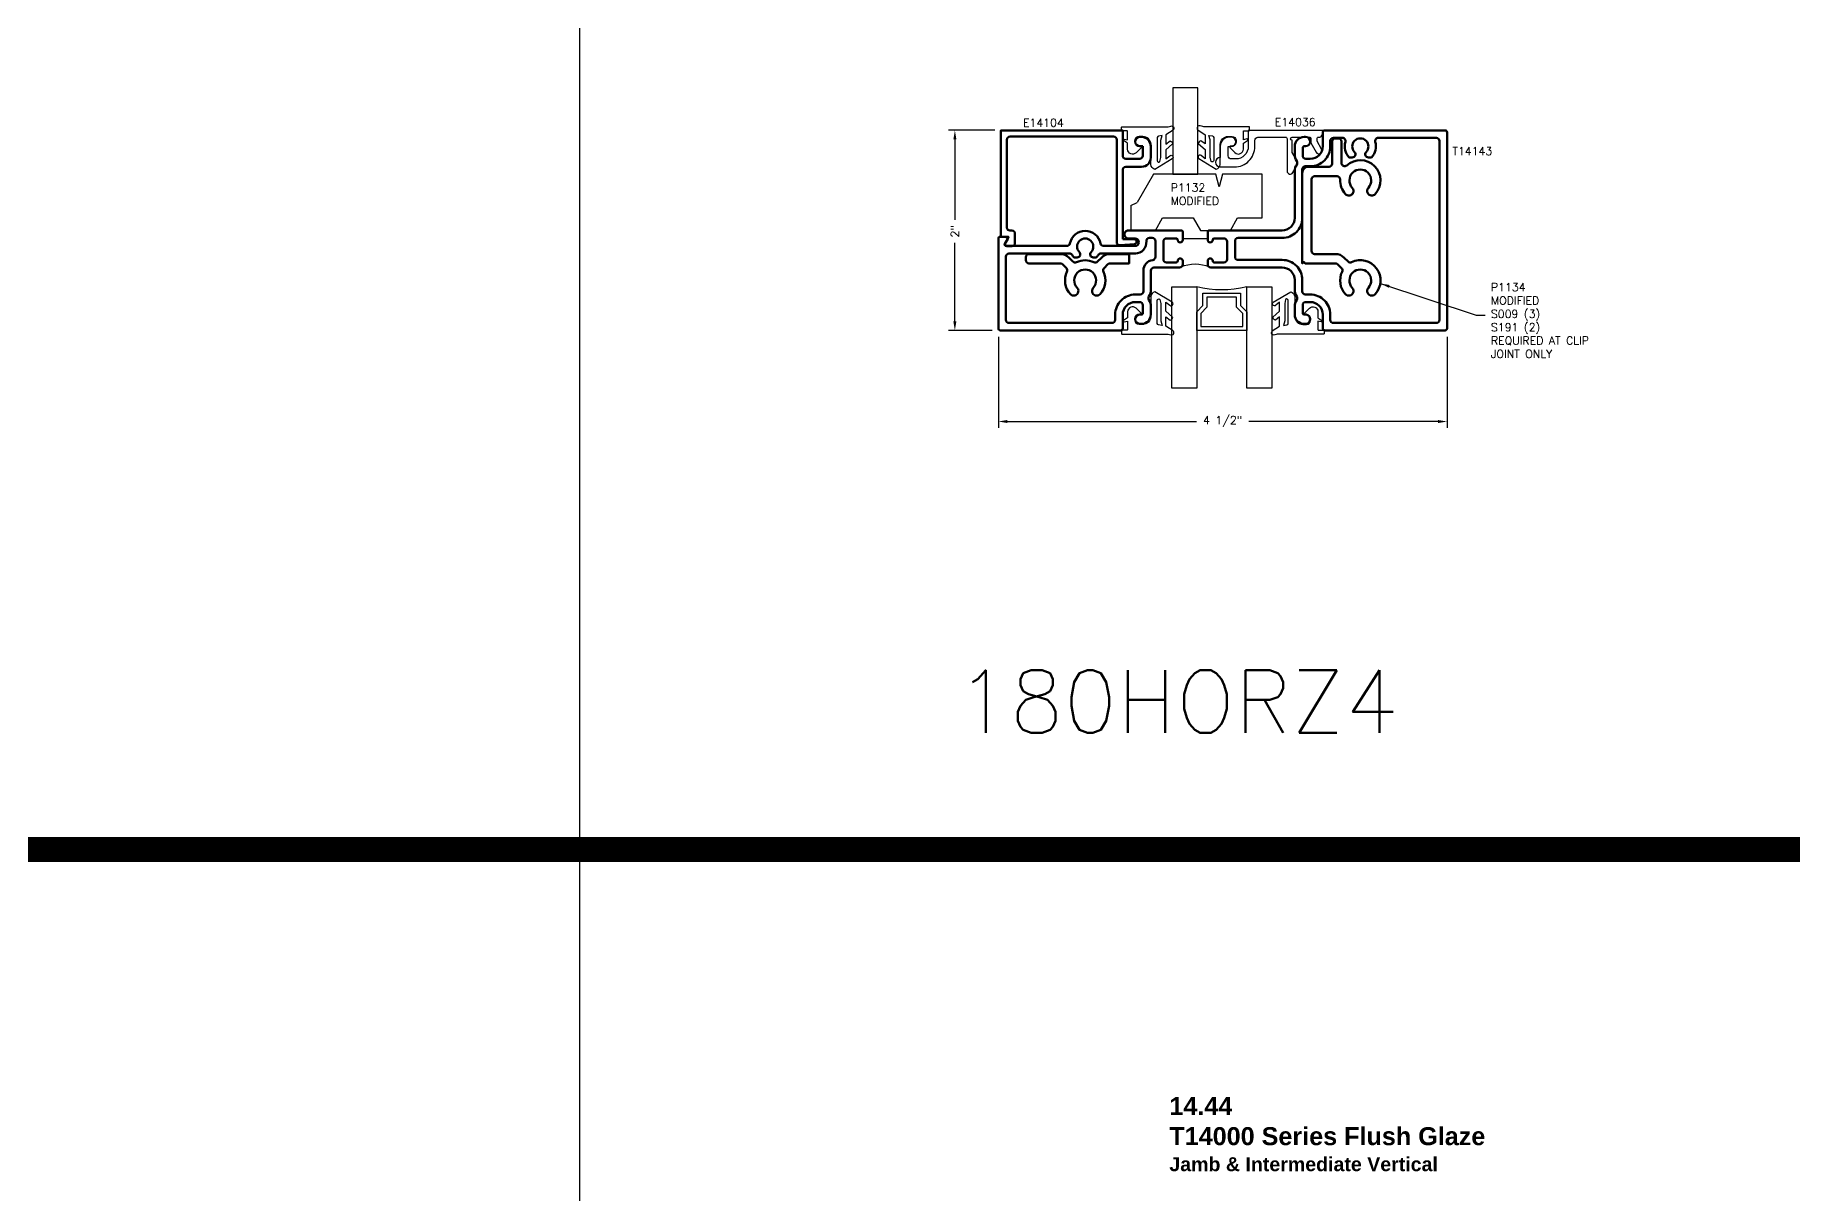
# Model space of a CAD drawing. Extents: x 0 to 139, y -15 to 75.
# Drawn here: x 87.25 to 104.82, y 41.44 to 53.02 of the extents above; entities that cross this region are included whole.
import ezdxf

# ---------------------------------------------------------------- set-up
doc = ezdxf.new("R2010")
doc.units = 0
doc.header["$MEASUREMENT"] = 0
doc.header["$PDMODE"] = 3
doc.layers.get('DEFPOINTS').update_dxf_attribs({"linetype": 'CONTINUOUS'})
for name, color, linetype in [('R-ANNO-DIMS', 3, 'CONTINUOUS'), ('R-ANNO-TEXT', 6, 'CONTINUOUS'), ('R-Det1', 4, 'CONTINUOUS'), ('R-Det2', 2, 'CONTINUOUS'), ('R-DET3', 5, 'CONTINUOUS'), ('R-OTLN', 1, 'CONTINUOUS'), ('R-PAT1', 5, 'CONTINUOUS'), ('TITLE', 7, 'CONTINUOUS')]:
    doc.layers.add(name, color=color, linetype=linetype)
doc.styles.get("Standard").update_dxf_attribs({"font": 'simplex'})
doc.dimstyles.new('1X', dxfattribs={"dimtxt": 0.08, "dimasz": 0.09, "dimexe": 0.0625, "dimexo": 0.0625, "dimgap": 0.062, "dimtad": 0, "dimdec": 5, "dimzin": 4, "dimdsep": 46, "dimlunit": 5, "dimtxsty": 'Standard', "dimcen": 0, "dimclrd": 256, "dimclre": 256, "dimclrt": 256, "dimadec": 0, "dimazin": 1, "dimtfac": 1, "dimtdec": 5, "dimtofl": 0, "dimtmove": 0, "dimatfit": 3, "dimfxl": 0, "dimfrac": 2, "dimtolj": 1, "dimtzin": 4, "dimarcsym": 0})

# ---------------------------------------------------------------- blocks, each defined once
blk = doc.blocks.new('*D31')
at = {"layer": 'DEFPOINTS', "color": 0}
for p in [(96.876, 50.065), (101.361, 50.065), (101.361, 49.155)]:
    blk.add_point(p, dxfattribs=at)
at = {"layer": 'R-ANNO-DIMS', "lineweight": -2}
for p, q in [((96.876, 50.002), (96.876, 49.093)), ((101.361, 50.002), (101.361, 49.093)), ((96.966, 49.155), (98.856, 49.155)), ((101.271, 49.155), (99.38, 49.155))]:
    blk.add_line(p, q, dxfattribs=at)
at = {"layer": 'R-ANNO-DIMS'}
for points in [[(96.966, 49.17), (96.966, 49.14), (96.876, 49.155)], [(101.271, 49.17), (101.271, 49.14), (101.361, 49.155)]]:
    blk.add_solid(points, dxfattribs=at)
at = {"layer": 'R-ANNO-DIMS', "insert": (99.118, 49.155), "char_height": 0.08, "attachment_point": 5}
blk.add_mtext('\\A1;4 1/2"', dxfattribs=at)
blk = doc.blocks.new('*D32')
at = {"layer": 'DEFPOINTS', "color": 0}
for p in [(96.902, 52.065), (96.441, 50.065), (96.876, 50.065)]:
    blk.add_point(p, dxfattribs=at)
at = {"layer": 'R-ANNO-DIMS', "lineweight": -2}
for p, q in [((96.839, 52.065), (96.379, 52.065)), ((96.441, 51.975), (96.441, 51.171)), ((96.441, 50.155), (96.441, 50.94)), ((96.813, 50.065), (96.379, 50.065))]:
    blk.add_line(p, q, dxfattribs=at)
at = {"layer": 'R-ANNO-DIMS'}
for points in [[(96.426, 51.975), (96.456, 51.975), (96.441, 52.065)], [(96.426, 50.155), (96.456, 50.155), (96.441, 50.065)]]:
    blk.add_solid(points, dxfattribs=at)
at = {"layer": 'R-ANNO-DIMS', "insert": (96.441, 51.056), "char_height": 0.08, "attachment_point": 5, "rotation": 90}
blk.add_mtext('\\A1;2"', dxfattribs=at)
blk = doc.blocks.new('Mod P1132')
at = {"layer": 'R-Det2'}
for p, q in [((22.477, 36.337), (22.314, 36.055)), ((23.101, 36.337), (22.477, 36.337)), ((23.134, 36.212), (23.101, 36.337)), ((23.168, 36.337), (23.134, 36.212)), ((23.564, 36.337), (23.168, 36.337)), ((23.564, 35.9), (23.564, 36.337)), ((22.252, 36.024), (22.314, 36.055)), ((22.252, 36.024), (22.252, 35.775)), ((22.496, 35.775), (22.569, 35.9)), ((22.569, 35.9), (22.874, 35.9)), ((22.874, 35.9), (22.946, 35.775)), ((23.246, 35.775), (23.318, 35.9)), ((23.318, 35.9), (23.564, 35.9)), ((22.252, 35.775), (22.496, 35.775)), ((22.951, 35.775), (23.246, 35.775))]:
    blk.add_line(p, q, dxfattribs=at)
blk = doc.blocks.new('P1132 mod')
at = {"layer": 'R-Det2'}
blk.add_line((22.946, 35.775), (23.246, 35.775), dxfattribs=at)
at = {"layer": 'R-OTLN'}
blk.add_blockref('Mod P1132', (0, 0), dxfattribs=at)
blk = doc.blocks.new('E14104')
at = {"layer": 'R-Det1', "lineweight": 50}
for p, q in [((98.234, 51.861), (98.234, 50.983)), ((99.3, 51.892), (98.265, 51.892)), ((99.331, 50.837), (99.331, 51.861)), ((99.562, 51.888), (99.579, 51.888)), ((99.562, 51.888), (99.579, 51.888)), ((99.561, 51.67), (99.422, 51.67)), ((99.561, 51.67), (99.422, 51.67)), ((99.562, 51.795), (99.592, 51.795)), ((99.562, 51.795), (99.592, 51.795)), ((99.592, 51.795), (99.592, 51.701)), ((99.592, 51.795), (99.592, 51.701)), ((99.672, 51.795), (99.672, 51.683)), ((99.672, 51.795), (99.672, 51.683)), ((99.391, 51.559), (99.391, 50.867)), ((99.579, 51.59), (99.422, 51.59)), ((99.579, 51.59), (99.422, 51.59)), ((98.264, 50.953), (98.283, 50.953)), ((98.231, 50.798), (98.284, 50.798)), ((98.314, 50.891), (98.314, 50.922)), ((98.314, 50.828), (98.314, 50.891)), ((99.364, 50.806), (99.507, 50.817)), ((99.505, 50.867), (99.391, 50.867))]:
    blk.add_line(p, q, dxfattribs=at)
blk.add_lwpolyline([(98.216, 50.821), (98.249, 50.891), (98.174, 50.891), (98.174, 51.954), (99.391, 51.954), (99.391, 51.701)], dxfattribs=at)
for centre, radius, start, end in [((98.265, 51.861), 0.031, 90, 180), ((99.3, 51.861), 0.031, 0, 90), ((99.562, 51.842), 0.0465, 90, 270), ((99.562, 51.842), 0.0465, 90, 270), ((99.579, 51.795), 0.093, 0.023, 89.977), ((99.579, 51.795), 0.093, 0.023, 89.977), ((99.422, 51.701), 0.0311, 180.1282, 269.8718), ((99.422, 51.701), 0.0311, 180.1282, 269.8718), ((99.561, 51.701), 0.031, 270, 0), ((99.561, 51.701), 0.031, 270, 0), ((99.579, 51.683), 0.093, 270, 0), ((99.579, 51.683), 0.093, 270, 0), ((99.422, 51.559), 0.031, 90, 180), ((99.422, 51.559), 0.031, 90, 180), ((98.264, 50.983), 0.03, 180, 270), ((98.283, 50.922), 0.031, 0, 90), ((98.231, 50.814), 0.016, 155.4769, 270), ((98.284, 50.828), 0.03, 270, 0), ((99.362, 50.837), 0.031, 180, 274.4916), ((99.505, 50.842), 0.025, 274.492, 89.9977)]:
    blk.add_arc(centre, radius, start, end, dxfattribs=at)
blk = doc.blocks.new('P2728 gasket')
at = {"layer": 'R-Det2'}
blk.add_lwpolyline([(86.461, 33.362), (86.567, 33.537, 0.301952), (86.52, 33.577), (86.32, 33.577, -0.414214), (86.24, 33.657), (86.24, 33.695, -0.388879), (86.276, 33.735), (86.292, 33.736, -0.440011), (86.336, 33.696), (86.336, 33.682, 0.668179), (86.353, 33.675), (86.401, 33.724, 0.668179), (86.366, 33.809), (86.307, 33.809), (86.279, 33.849, 0.836323), (86.264, 33.842), (86.273, 33.809), (86.189, 33.809, -0.414214), (86.183, 33.815), (86.183, 33.865, 0.414214), (86.177, 33.871), (86.149, 33.871, 0.414214), (86.143, 33.865), (86.143, 33.427, -0.083245), (86.135, 33.378), (86.135, 33.378)], format="xyb", dxfattribs=at)
for points in [[(86.174, 33.352), (86.223, 33.426), (86.314, 33.426), (86.283, 33.384)], [(86.313, 33.359), (86.371, 33.426), (86.462, 33.426), (86.431, 33.388)]]:
    blk.add_lwpolyline(points, dxfattribs=at)
at = {"layer": 'R-Det2', "lineweight": 25}
blk.add_lwpolyline([(86.235, 33.499, -0.372312), (86.249, 33.512), (86.48, 33.512, -0.668179), (86.49, 33.486), (86.448, 33.478), (86.274, 33.478), (86.23, 33.465)], format="xyb", close=True, dxfattribs=at)
at = {"layer": 'R-Det2', "ltscale": 0.1}
for centre, radius, start, end in [((86.313, 33.388), 0.0297, 188.4603, 270), ((86.446, 33.375), 0.0199, 139.7022, 319.7022), ((86.157, 33.369), 0.0237, 157.7655, 314.5007)]:
    blk.add_arc(centre, radius, start, end, dxfattribs=at)

msp = doc.modelspace()

# ---------------------------------------------------------------- linework, layer by layer
at = {"layer": 'R-Det1'}
msp.add_lwpolyline([(99.2169869, 51.6986353), (99.2349869, 51.6986353, 0.4142135624), (99.4399869, 51.9036353), (99.4399869, 51.9656353, -0.4142135624), (99.4709869, 51.9966353), (99.7469869, 51.9966353, -0.4142135624), (99.7619869, 51.9816353), (99.7619869, 51.6581353, 0.7660915713), (99.8197869, 51.6426353), (99.8649869, 51.7209353, 0.2613254343), (99.8643869, 51.7530353), (99.8119869, 51.8438353), (99.8119869, 51.9656353, -0.4133333333), (99.7969869, 51.9806353), (99.7969869, 51.9816353, -0.4133333333), (99.8119869, 51.9966353), (99.9839869, 51.9966353, -0.4142135624), (99.9989869, 51.9816353), (99.9989869, 51.9386353), (100.0523389, 51.8461723, 1), (100.1060389, 51.8771723), (100.0609869, 51.9551834), (100.0609869, 51.9816353, -0.4142135624), (100.0759869, 51.9966353), (100.0901, 51.9966353, 0.2678077575), (100.1030864, 52.0041284), (100.1189869, 52.0316353), (100.1189869, 52.0626353), (99.3739869, 52.0626353), (99.3739869, 51.9036353, -0.4142135624), (99.2489869, 51.7786353), (99.2039869, 51.7786353, -0.4129032258), (99.1729869, 51.8096353), (99.1729869, 51.9036353), (99.2024869, 51.9036353, 1), (99.2024869, 51.9966353), (99.1859869, 51.9966353, 0.4150537634), (99.0929869, 51.9036353), (99.0929869, 51.7923353, 1), (99.0929869, 51.6986353), (99.2259869, 51.6986353)], format="xyb", dxfattribs=at)
at = {"layer": 'R-Det2'}
for points in [[(98.6190186, 52.489781), (98.6190186, 51.6271877), (98.8690186, 51.6271877), (98.8690186, 52.489781), (98.6190186, 52.489781)], [(99.3182601, 50.1032304), (99.3182601, 50.2346619), (99.2562601, 50.2966619), (99.2562601, 50.3982304), (98.9602601, 50.3982304), (98.9602601, 50.2966619), (98.8982601, 50.2346619), (98.8982601, 50.1032304), (99.3182601, 50.1032304)]]:
    msp.add_lwpolyline(points, dxfattribs=at)
msp.add_lwpolyline([(99.3582601, 50.5012305), (99.6082601, 50.5012304), (99.6082601, 49.4871467), (99.3582601, 49.4871467), (99.3582601, 50.0632304), (98.8582601, 50.0632304), (98.8582601, 49.4871467), (98.6082601, 49.4871467), (98.6082601, 50.5012304), (98.8582601, 50.5012304), (98.8582601, 50.0632304), (98.8582601, 50.2512304), (98.9202601, 50.3132304), (98.9202601, 50.4382304), (99.2962601, 50.4382304), (99.2962601, 50.3132304), (99.3582601, 50.2512304), (99.3582601, 50.0632304), (99.3582601, 50.5012304, -0.1233101835), (98.8582601, 50.5012304, 0.8755579354)], format="xyb", dxfattribs=at)
at = {"layer": 'R-DET3', "lineweight": 50}
for points in [[(99.9129858, 51.6387758), (99.9129858, 50.7357897), (99.9279564, 50.7507603), (99.9429564, 50.7357603), (100.2443783, 50.7357603, -0.1989123674), (100.2662986, 50.7266806), (100.3057254, 50.6872538, -0.3180460654), (100.3117684, 50.6519524, 0.3065542285), (100.34529, 50.4280295, 0.5062303828), (100.4197885, 50.4362544, 0.3278181232), (100.4137467, 50.4909794, -2.2780811719), (100.574215, 50.4909794, 0.3278181232), (100.5681731, 50.4362544, 0.5062303828), (100.6426717, 50.4280295, 0.8256018173), (100.4067878, 50.7469717, -0.3180460654), (100.3714863, 50.7530147), (100.3320595, 50.7924415, 0.1989123674), (100.2443783, 50.8287603), (100.0369848, 50.8287603, -0.4142135624), (100.0059848, 50.8597603), (100.0059848, 51.5764237, -0.4142135624), (100.0369848, 51.6074237), (100.261273, 51.6074237, -0.4289597164), (100.2922341, 51.5748718, 0.2010444958), (100.34529, 51.4280295, 0.0616447566), (100.3539958, 51.4206348, 0.4311315419), (100.4197885, 51.4362544, 0.3278181232), (100.4137467, 51.4909794, -2.2780811719), (100.574215, 51.4909794, 0.3278181232), (100.5681731, 51.4362544, 0.5062303828), (100.6426717, 51.4280295, 0.956981471), (100.3578692, 51.7140163, -0.6516590583), (100.3059808, 51.736922), (100.3059808, 51.9537593, 0.4142135624), (100.2749808, 51.9847593), (100.2439808, 51.9847593, 0.4142135624), (100.2129808, 51.9537593), (100.2129808, 51.7314237, -0.4142135624), (100.1819808, 51.7004237), (99.9749848, 51.7004237, 0.4125511002)], [(97.9322362, 50.6872538), (97.9716631, 50.7266806, -0.1989123674), (97.9935834, 50.7357603), (98.1823708, 50.7357603), (98.1823708, 50.8287603), (97.9939976, 50.8287603, 0.1989123674), (97.9056092, 50.7921487), (97.8664753, 50.7530147, -0.3180460654), (97.8311739, 50.7469717, 0.2269397181), (97.6567878, 50.7469717, -0.3180460654), (97.6214863, 50.7530147), (97.5823424, 50.7921587, 0.1989123674), (97.4939541, 50.8287703), (97.1819808, 50.8287703, 0.4142135624), (97.1509808, 50.7977703), (97.1509808, 50.7667703, 0.4142135624), (97.1819808, 50.7357703), (97.4943683, 50.7357703, -0.1989123674), (97.5162886, 50.7266906), (97.5557254, 50.6872538, -0.3180460654), (97.5617684, 50.6519524, 0.3065542285), (97.59529, 50.4280295, 0.5062303828), (97.6697885, 50.4362544, 0.3278181232), (97.6637467, 50.4909794, -2.2780811719), (97.824215, 50.4909794, 0.3278181232), (97.8181731, 50.4362544, 0.5062303828), (97.8926717, 50.4280295, 0.3065542285), (97.9261933, 50.6519524, -0.3180460654)]]:
    msp.add_lwpolyline(points, format="xyb", close=True, dxfattribs=at)
at = {"layer": 'R-OTLN', "lineweight": 50}
for points in [[(98.9684909, 50.9697593, 0.4142135624), (98.9934909, 50.9447593, 0.4142135624), (99.0184909, 50.9697593, -0.4142135624), (99.0334909, 50.9847593), (99.1304909, 50.9847593, -0.4142135624), (99.1614909, 50.9537593), (99.1614909, 50.7757593, -0.4142135624), (99.1304909, 50.7447593), (99.0334909, 50.7447593, -0.4142135624), (99.0184909, 50.7597593, 0.4142135624), (98.9934909, 50.7847593, 0.4142135624), (98.9684909, 50.7597593), (98.9684909, 50.7257593, 0.4142135624), (98.9994909, 50.6947593), (99.7129859, 50.6947593, -0.4142135624), (99.8379859, 50.5697593), (99.8379859, 50.4723655, 0.1433240595), (99.857709, 50.4049727, -0.2926598756), (99.857709, 50.3715459, 0.1433240595), (99.8379859, 50.3041531), (99.8379859, 50.2237592, 0.4142132454), (99.9309869, 50.1307583), (99.9534869, 50.1307593, 0.8637118889), (99.9534869, 50.2237593), (99.9329853, 50.2237601, -0.4142026818), (99.9179859, 50.2387601), (99.9179859, 50.3177593, -0.4142135624), (99.9489859, 50.3487593), (99.9939869, 50.3487593, -0.4142135624), (100.1189869, 50.2237593), (100.1189869, 50.0847593, 0.4142135624), (100.1389869, 50.0647593), (101.3409869, 50.0647593, 0.4142135624), (101.3609869, 50.0847593), (101.3609869, 52.0447593, 0.4142135624), (101.3409869, 52.0647593), (100.1389869, 52.0647593, 0.4142135624), (100.1189869, 52.0447593), (100.1189869, 51.9057593, -0.4142135624), (99.9939869, 51.7807593), (99.9489859, 51.7807593, -0.4142135624), (99.9179859, 51.8117593), (99.9179859, 51.8907583, -0.4142135624), (99.9329859, 51.9057583), (99.9474869, 51.9057583, 1), (99.9474869, 51.9987583), (99.9309869, 51.9987593, 0.4142198612), (99.8379859, 51.9057583), (99.8379859, 51.8253655, 0.1433240595), (99.857709, 51.7579727, -0.2926598756), (99.857709, 51.7245459, 0.1433240595), (99.8379859, 51.6571531), (99.8379859, 51.1897593, -0.4142135624), (99.7129859, 51.0647593), (98.9784909, 51.0647593), (98.9684909, 51.0547593)], [(100.1939869, 50.2237593, 0.4142135624), (99.9939869, 50.4237593), (99.9439859, 50.4237593, -0.4142135624), (99.9129859, 50.4547593), (99.9129859, 50.5697593, 0.4142135624), (99.7129859, 50.7697593), (99.2725909, 50.7697593, -0.4142135624), (99.2415909, 50.8007593), (99.2415909, 50.9587593, -0.4142135624), (99.2725909, 50.9897593), (99.7129859, 50.9897593, 0.4142135624), (99.9129859, 51.1897593), (99.9129859, 51.6747593, -0.4142135624), (99.9439859, 51.7057593), (99.9939869, 51.7057593, 0.4142135624), (100.1939869, 51.9057593), (100.1939869, 51.9587593, -0.4142135624), (100.2249869, 51.9897593), (100.315258, 51.9897593, -0.5046141751), (100.3448869, 51.9496417, 0.2746427098), (100.3823849, 51.7947593), (100.4136127, 51.7947593, 0.6627717165), (100.4358592, 51.8473486, -2.3639448585), (100.5521146, 51.8473486, 0.6627717165), (100.574361, 51.7947593), (100.6055888, 51.7947593, 0.2746427098), (100.6430869, 51.9496417, -0.5046141751), (100.6727157, 51.9897593), (101.2549869, 51.9897593, -0.4142135624), (101.2859869, 51.9587593), (101.2859869, 50.1707593, -0.4142135624), (101.2549869, 50.1397593), (100.2249869, 50.1397593, -0.4142135624), (100.1939869, 50.1707593)], [(98.7184909, 50.9697593), (98.7184909, 51.0547593), (98.7084909, 51.0647593), (98.1753709, 51.0647593, 0.4142135624), (98.1353709, 51.0247593, 0.4142135624), (98.1753709, 50.9847593), (98.2433709, 50.9847593, -0.4142135624), (98.2803709, 50.9477593), (98.2803709, 50.9462603, -0.4142135624), (98.2433709, 50.9092603), (97.9273741, 50.9092603, -0.3577911887), (97.89697, 50.9342109, 0.8206356711), (97.5909917, 50.9342109, -0.3577911887), (97.5605877, 50.9092603), (96.9528219, 50.9092603, -0.5773640241), (96.9398309, 50.9317603), (96.9689869, 50.9822593), (96.9489869, 51.0022603), (96.8959869, 51.0022603, 0.4142135624), (96.8759869, 50.9822603), (96.8759869, 50.0847593, 0.4142135624), (96.8959869, 50.0647593), (98.0989869, 50.0647593, 0.4142135624), (98.1189869, 50.0847593), (98.1189869, 50.2237593, -0.4142135624), (98.2439869, 50.3487593), (98.2889879, 50.3487593, -0.4142135624), (98.3199879, 50.3177593), (98.3199879, 50.2387593, -0.4142135624), (98.3049879, 50.2237593), (98.2904869, 50.2237593, 1), (98.2904869, 50.1307593), (98.3069879, 50.1307593, 0.4142135624), (98.3999879, 50.2237593), (98.3999879, 50.3041531, 0.1433240595), (98.3802647, 50.3715459, -0.2926598756), (98.3802647, 50.4049727, 0.1433240595), (98.3999879, 50.4723655), (98.3999879, 50.6637593, -0.4142135624), (98.4309879, 50.6947593), (98.6874909, 50.6947593, 0.4142135624), (98.7184909, 50.7257593), (98.7184909, 50.7597593, 0.4142135624), (98.6934909, 50.7847593, 0.4142135624), (98.6684909, 50.7597593, -0.4142135624), (98.6534909, 50.7447593), (98.5564909, 50.7447593, -0.4142135624), (98.5254909, 50.7757593), (98.5254909, 50.9537593, -0.4142135624), (98.5564909, 50.9847593), (98.6534909, 50.9847593, -0.4142135624), (98.6684909, 50.9697593, 0.4142135624), (98.6934909, 50.9447593, 0.4142135624), (98.7184909, 50.9697593)], [(97.8023807, 50.8476597, 0.6757771741), (97.8249809, 50.7947593), (97.8555543, 50.7947593, 0.0516171452), (97.8755173, 50.8199236, -0.2562196458), (97.9016579, 50.8342603), (98.2493709, 50.8342603), (98.2433709, 50.8342603, 0.4400853749), (98.3549422, 50.9560497, -0.4400853749), (98.3858236, 50.9897593), (98.4145909, 50.9897593, -0.4142135624), (98.4455909, 50.9587593), (98.4455909, 50.7997745, -0.3794949899), (98.4183011, 50.7689973, 0.3794949899), (98.3249879, 50.6637593), (98.3249879, 50.4547593, -0.4142135624), (98.2939879, 50.4237593), (98.2439869, 50.4237593, 0.4142135624), (98.0439869, 50.2237593), (98.0439869, 50.1707593, -0.4142135624), (98.0129869, 50.1397593), (96.9819869, 50.1397593, -0.4142135624), (96.9509869, 50.1707593), (96.9509869, 50.8032603, -0.4142135624), (96.9819869, 50.8342603), (97.5863038, 50.8342603, -0.2562196458), (97.6124445, 50.8199236, 0.0516171452), (97.6324074, 50.7947593), (97.6629809, 50.7947593, 0.6757771741), (97.685581, 50.8476597, -2.3476027329)]]:
    msp.add_lwpolyline(points, format="xyb", close=True, dxfattribs=at)
at = {"layer": 'R-PAT1'}
msp.add_lwpolyline([(99.1564909, 50.9697593), (99.1564909, 50.7597593, -0.4142135624), (99.1414909, 50.7447593), (99.0334909, 50.7447593, -0.4142135624), (99.0184909, 50.7597593, 0.4142135624), (98.9934909, 50.7847593, 0.4142135624), (98.9684909, 50.7597593), (98.9684909, 50.7257593, 0.3026074371), (98.9875502, 50.6971513, 0.2003205128), (98.6994316, 50.6971513, 0.3026074371), (98.7184909, 50.7257593), (98.7184909, 50.7597593, 0.4142135624), (98.6934909, 50.7847593, 0.4142135624), (98.6684909, 50.7597593, -0.4142135624), (98.6534909, 50.7447593), (98.5454909, 50.7447593, -0.4142135624), (98.5304909, 50.7597593), (98.5304909, 50.9697593, -0.4142135624), (98.5454909, 50.9847593), (98.6534909, 50.9847593, -0.4142135624), (98.6684909, 50.9697593, 0.4142135624), (98.6934909, 50.9447593, 0.4142135624), (98.7184909, 50.9697593), (98.7184909, 50.9847593), (98.9684909, 50.9847593), (98.9684909, 50.9697593, 0.4142135624), (98.9934909, 50.9447593, 0.4142135624), (99.0184909, 50.9697593, -0.4142135624), (99.0334909, 50.9847593), (99.1414909, 50.9847593, -0.4142135624)], format="xyb", close=True, dxfattribs=at)
at = {"layer": 'TITLE'}
msp.add_line((92.688667, 74.8789502), (92.688667, -0.1210498), dxfattribs=at)
at = {"layer": 'TITLE', "const_width": 0.25}
msp.add_lwpolyline([(0.25, 44.8789502), (138.9080005, 44.8789502)], dxfattribs=at)

# ---------------------------------------------------------------- block references
at = {"layer": 'R-Det1'}
msp.add_blockref('E14104', (-1.2719014, 0.110393), dxfattribs=at)
at = {"layer": 'R-Det2', "xscale": -1}
for p, rotation in [((131.9766464, 138.2421133), 90), ((66.2613223, -36.1143242), 270)]:
    msp.add_blockref('P2728 gasket', p, dxfattribs=dict(at, rotation=rotation))
at = {"layer": 'R-Det2'}
for p, rotation in [((65.5163213, 138.2438223), 270), ((131.9766534, -36.1143242), 89.99999999999999)]:
    msp.add_blockref('P2728 gasket', p, dxfattribs=dict(at, rotation=rotation))
msp.add_blockref('P1132 mod', (75.9491124, 15.2899869), dxfattribs=at)

# ---------------------------------------------------------------- texts
at = {"layer": 'R-ANNO-TEXT', "char_height": 0.08}
for s, insert, attachment_point in [('E14036', (99.6388962, 52.1477976), 4), ('E14104', (97.5298713, 52.1413718), 6), ('T14143', (101.4149161, 51.8574964), 4), ('P1132\\PMODIFIED', (98.5984002, 51.4261581), 4), ('P1134\\PMODIFIED\\PS009 (3)\\PS191 (2)\\PREQUIRED AT CLIP \\PJOINT ONLY', (101.7994293, 50.1640454), 4)]:
    msp.add_mtext(s, dxfattribs=dict(at, insert=insert, attachment_point=attachment_point))
at = {"layer": 'TITLE'}
msp.add_text('180HORZ4', height=0.625, dxfattribs=at).set_placement((96.4549779, 46.0445486))
at = {"layer": 'TITLE', "insert": (98.5848188, 42.4031739, 6.2106922), "char_height": 0.18, "width": 7.44, "attachment_point": 1}
msp.add_mtext('{\\fArial|b1|i0|c0|p34;14.44\\PT14000 Series Flush Glaze\\P\\H0.7778x;Jamb & Intermediate Vertical}', dxfattribs=at)

# ---------------------------------------------------------------- dimensions: what is measured, and where the dimension line sits
at = {"layer": 'R-ANNO-DIMS'}
dim = msp.add_linear_dim(base=(96.4413345, 50.0647593), p1=(96.9018276, 52.0647603), p2=(96.8759868, 50.0647593), angle=90, dimstyle='1X', override={"dimpost": '"'}, dxfattribs=at)
dim.commit()
dim.dimension.update_dxf_attribs({"geometry": '*D32', "text_midpoint": (96.4413345, 51.0557997), "dimtype": 160})
dim = msp.add_linear_dim(base=(101.3609869, 49.1553401), p1=(96.8759869, 50.0647593), p2=(101.3609869, 50.0647593), dimstyle='1X', override={"dimpost": '"'}, dxfattribs=at)
dim.commit()
dim.dimension.update_dxf_attribs({"geometry": '*D31', "text_midpoint": (99.1184869, 49.1553401)})

# ---------------------------------------------------------------- leaders
at = {"layer": 'R-ANNO-TEXT'}
msp.add_leader([(100.6969028, 50.5337779), (101.6511628, 50.216454), (101.7411628, 50.216454)], dimstyle='1X', dxfattribs=at)

doc.saveas('drawing.dxf')
